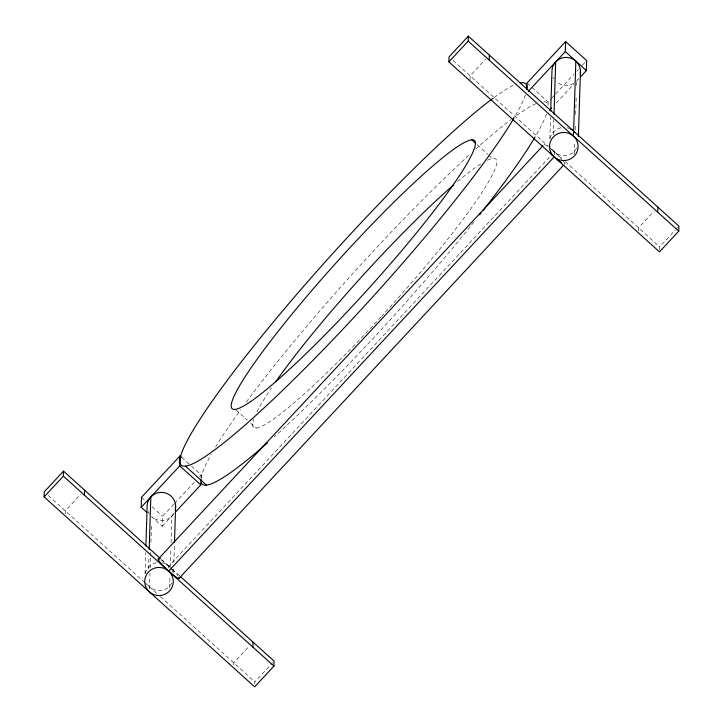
<?xml version="1.0" encoding="UTF-8"?>
<svg xmlns="http://www.w3.org/2000/svg" width="723" height="723" viewBox="0 0 723 723"><rect width="100%" height="100%" fill="white"/><g stroke="black" fill="none" stroke-linecap="round" stroke-linejoin="round"><path stroke-width="0.54" stroke-dasharray="3.62 2.71" d="M65.206 513.854L65.296 510.854L80.868 494.116M145.016 573.764L145.675 552.634M148.577 568.992L148.992 555.87M149.462 588.847L149.95 573.502M150.122 567.944L150.474 556.827M150.511 555.716L150.61 552.372M150.926 542.367L151.523 523.461M174.035 512.932A14.279 14.053 1.8 0 1 151.731 516.791L162.259 526.29L162.576 516.285L173.918 504.094M168.739 568.133L168.802 566.136L552.047 154.342M169.634 587.989L170.013 575.987M170.294 567.085L170.881 548.179M171.062 542.621L171.902 515.933M173.529 572.553L173.674 568.097M173.845 562.539L174.442 543.633M201.021 478.192L201.13 474.857L189.788 464.627M233.701 664.844L233.764 662.846L249.327 646.118M254.758 683.85L254.821 681.843L272.616 662.729M469.995 79.864L470.122 75.861L485.693 59.132M548.016 105.341L548.115 102.006L551.143 98.762M549.832 138.771L550.501 117.641M553.366 135.011L553.845 119.774M554.261 154.867L554.351 151.857L552.815 153.511M574.424 154.008L574.803 142.106M575.183 129.878L575.354 124.311M575.671 114.306L576.267 95.4M576.583 85.395L576.719 80.949A14.279 14.053 1.8 0 0 578.4 78.735M638.49 230.863L638.581 227.862L654.152 211.125M659.548 249.86L659.638 246.859L675.21 230.131M174.668 503.28L195.083 481.355M199.62 476.475L201.13 474.857M551.902 97.948L554.921 94.695M555.68 93.882L573.818 74.388M576.846 71.143L578.355 69.516M582.142 65.45L586.678 60.578M162.259 526.29L174.18 513.484M556.177 103.018L573.673 84.22M576.719 80.949L578.201 79.349M675.951 229.336L678.174 226.941M527.058 83.009L531.107 86.661M531.92 87.393L548.115 102.006M453.113 60.515L548.513 146.597M549.344 147.347L564.356 160.895M565.196 161.645L659.638 246.859M477.207 144.699L487.736 154.198M488.54 154.93L492.589 158.59M236.096 410.013L247.429 420.244M250.673 423.172L256.34 428.287M181.69 457.316L188.983 463.895M141.518 497.279L145.567 500.94M152.047 506.778L162.576 516.285M161.301 559.367L171.306 568.395M172.146 569.146L179.647 575.915M48.287 495.508L143.687 581.581M144.528 582.331L157.036 593.619M160.37 596.629L254.821 681.843M149.336 513.981A14.279 14.053 1.8 0 1 148.07 511.513M573.863 83.299A14.279 14.053 1.8 0 1 556.556 81.798M554.152 78.988A14.279 14.053 1.8 0 1 553.258 77.379M171.83 582.991A14.279 14.053 1.8 0 1 146.236 582.422M145.233 573.447A14.279 14.053 1.8 0 1 157.614 562.521M162.25 562.774A14.279 14.053 1.8 0 1 170.095 567.465M171.206 568.947A14.279 14.053 1.8 0 1 172.779 572.273M161.337 560.153A14.279 1.898 42.9 0 1 171.532 568.676M172.182 569.317A14.279 1.898 42.9 0 1 177.885 575.616M576.656 147.998A14.279 14.053 1.8 0 1 551.956 149.046M550.049 138.454A14.279 14.053 1.8 0 1 562.431 127.528M567.076 127.781A14.279 14.053 1.8 0 1 569.733 128.649M563.434 161.337A14.279 1.898 42.9 0 1 563.353 163.841M544.121 144.537A14.279 1.898 42.9 0 1 548.296 146.868M551.622 149.489A14.279 1.898 42.9 0 1 561.771 159.313M487.582 160.172A180.723 20.669 -47.9 0 1 381.798 316.087M381.039 316.918A180.723 20.669 -47.9 0 1 253.619 419.295M256.855 411.884A180.723 20.669 -47.9 0 1 271.496 387.871M457.668 181.482A180.723 20.669 -47.9 0 1 480.641 164.049M546.471 113.954A256.945 29.381 -47.9 0 1 535.616 136.078M473.99 221.934A256.945 29.381 -47.9 0 1 274.116 436.972M201.093 478.391A256.945 29.381 -47.9 0 1 211.233 454.424M215.599 446.977A256.945 29.381 -47.9 0 1 240.678 409.76M246.227 402.178A256.945 29.381 -47.9 0 1 469.579 154.65M475.68 149.128A256.945 29.381 -47.9 0 1 510.718 119.81M511.631 119.123A256.945 29.381 -47.9 0 1 537.695 102.955M543.913 101.663A256.945 29.381 -47.9 0 1 547.898 105.468M525.413 94.957A256.945 29.381 -47.9 0 1 514.559 117.072M494.098 97.506A256.945 29.381 -47.9 0 1 516.638 83.958"/><path stroke-width="1.08" d="M180.479 576.665L274.098 661.129L273.936 666.136L254.659 686.85L44.085 496.855L44.239 491.848L63.516 471.134L160.47 558.608M44.085 496.855L63.362 476.141L63.516 471.134M84.419 495.138L84.573 490.14M146.868 512.408L141.202 507.293L141.518 497.279L180.072 455.851L181.69 457.316M145.883 545.964L147.112 507.04A14.279 14.053 1.8 0 1 162.603 492.435A14.279 14.053 1.8 0 1 175.309 509.48M149.2 549.2L150.836 496.936M174.478 542.521L175.626 505.829M141.202 507.293L179.756 465.865L180.072 455.851M175.707 511.848L200.813 484.862L200.985 479.304M252.878 647.139L253.041 642.132M448.902 61.871L449.064 56.864L468.341 36.15L678.915 226.145L678.761 231.152L659.484 251.866L448.902 61.871L468.179 41.157L468.341 36.15M489.236 60.154L489.399 55.147M526.85 89.679L527.058 83.009L565.612 41.582L586.678 60.578L586.362 70.592L580.424 76.963M550.709 110.971L551.929 72.056A14.279 14.053 1.8 0 1 566.968 57.415A14.279 14.053 1.8 0 1 580.298 73.592M554.017 114.216L555.662 61.943M528.269 91.378L565.305 51.586L565.612 41.582M573.475 136.15L575.833 61.084M578.391 136.448L580.452 70.836M657.704 212.146L657.858 207.149M549.326 110.384L551.613 107.926M158.201 559.141L542.973 145.694M168.649 571.143L554.198 156.864A14.279 14.053 1.8 0 0 577.767 149.553A14.279 14.053 1.8 0 0 559.53 133.104A14.279 14.053 1.8 0 0 554.198 156.864M179.259 578.138L563.262 165.513M565.305 51.586L586.362 70.592M468.179 41.157L678.761 231.152M471.532 139.584L475.58 143.244M185.459 466.163L206.516 485.16M179.756 465.865L200.813 484.862M63.362 476.141L273.936 666.136M178.915 577.162A14.279 1.898 42.9 0 1 167.275 569.878A14.279 1.898 42.9 0 1 159.647 559.159M561.663 162.847A14.279 1.898 42.9 0 1 550.167 153.041M570.574 129.037A14.279 14.053 1.8 0 1 574.921 132.472M514.008 118.012A256.945 29.381 -47.9 0 1 259.611 412.02A256.945 29.381 -47.9 0 1 226.95 380.777A256.945 29.381 -47.9 0 1 493.231 98.138M519.945 82.946A256.945 29.381 -47.9 0 1 526.904 88.016M275.689 381.807A180.723 20.669 -47.9 0 1 453.683 184.871M535.065 137.008A256.945 29.381 -47.9 0 1 483.118 210.393M481.057 213.023A256.945 29.381 -47.9 0 1 479.665 214.794M267.311 443.018A256.945 29.381 -47.9 0 1 201.346 482.693M149.372 591.857A14.279 14.053 1.8 0 0 172.951 584.545A14.279 14.053 1.8 0 0 154.713 568.088A14.279 14.053 1.8 0 0 149.372 591.857M291.532 367.429A180.723 20.669 -47.9 0 0 475.436 143.317A180.723 20.669 -47.9 0 0 293.258 312.562A180.723 20.669 -47.9 0 0 291.532 367.429"/></g></svg>
